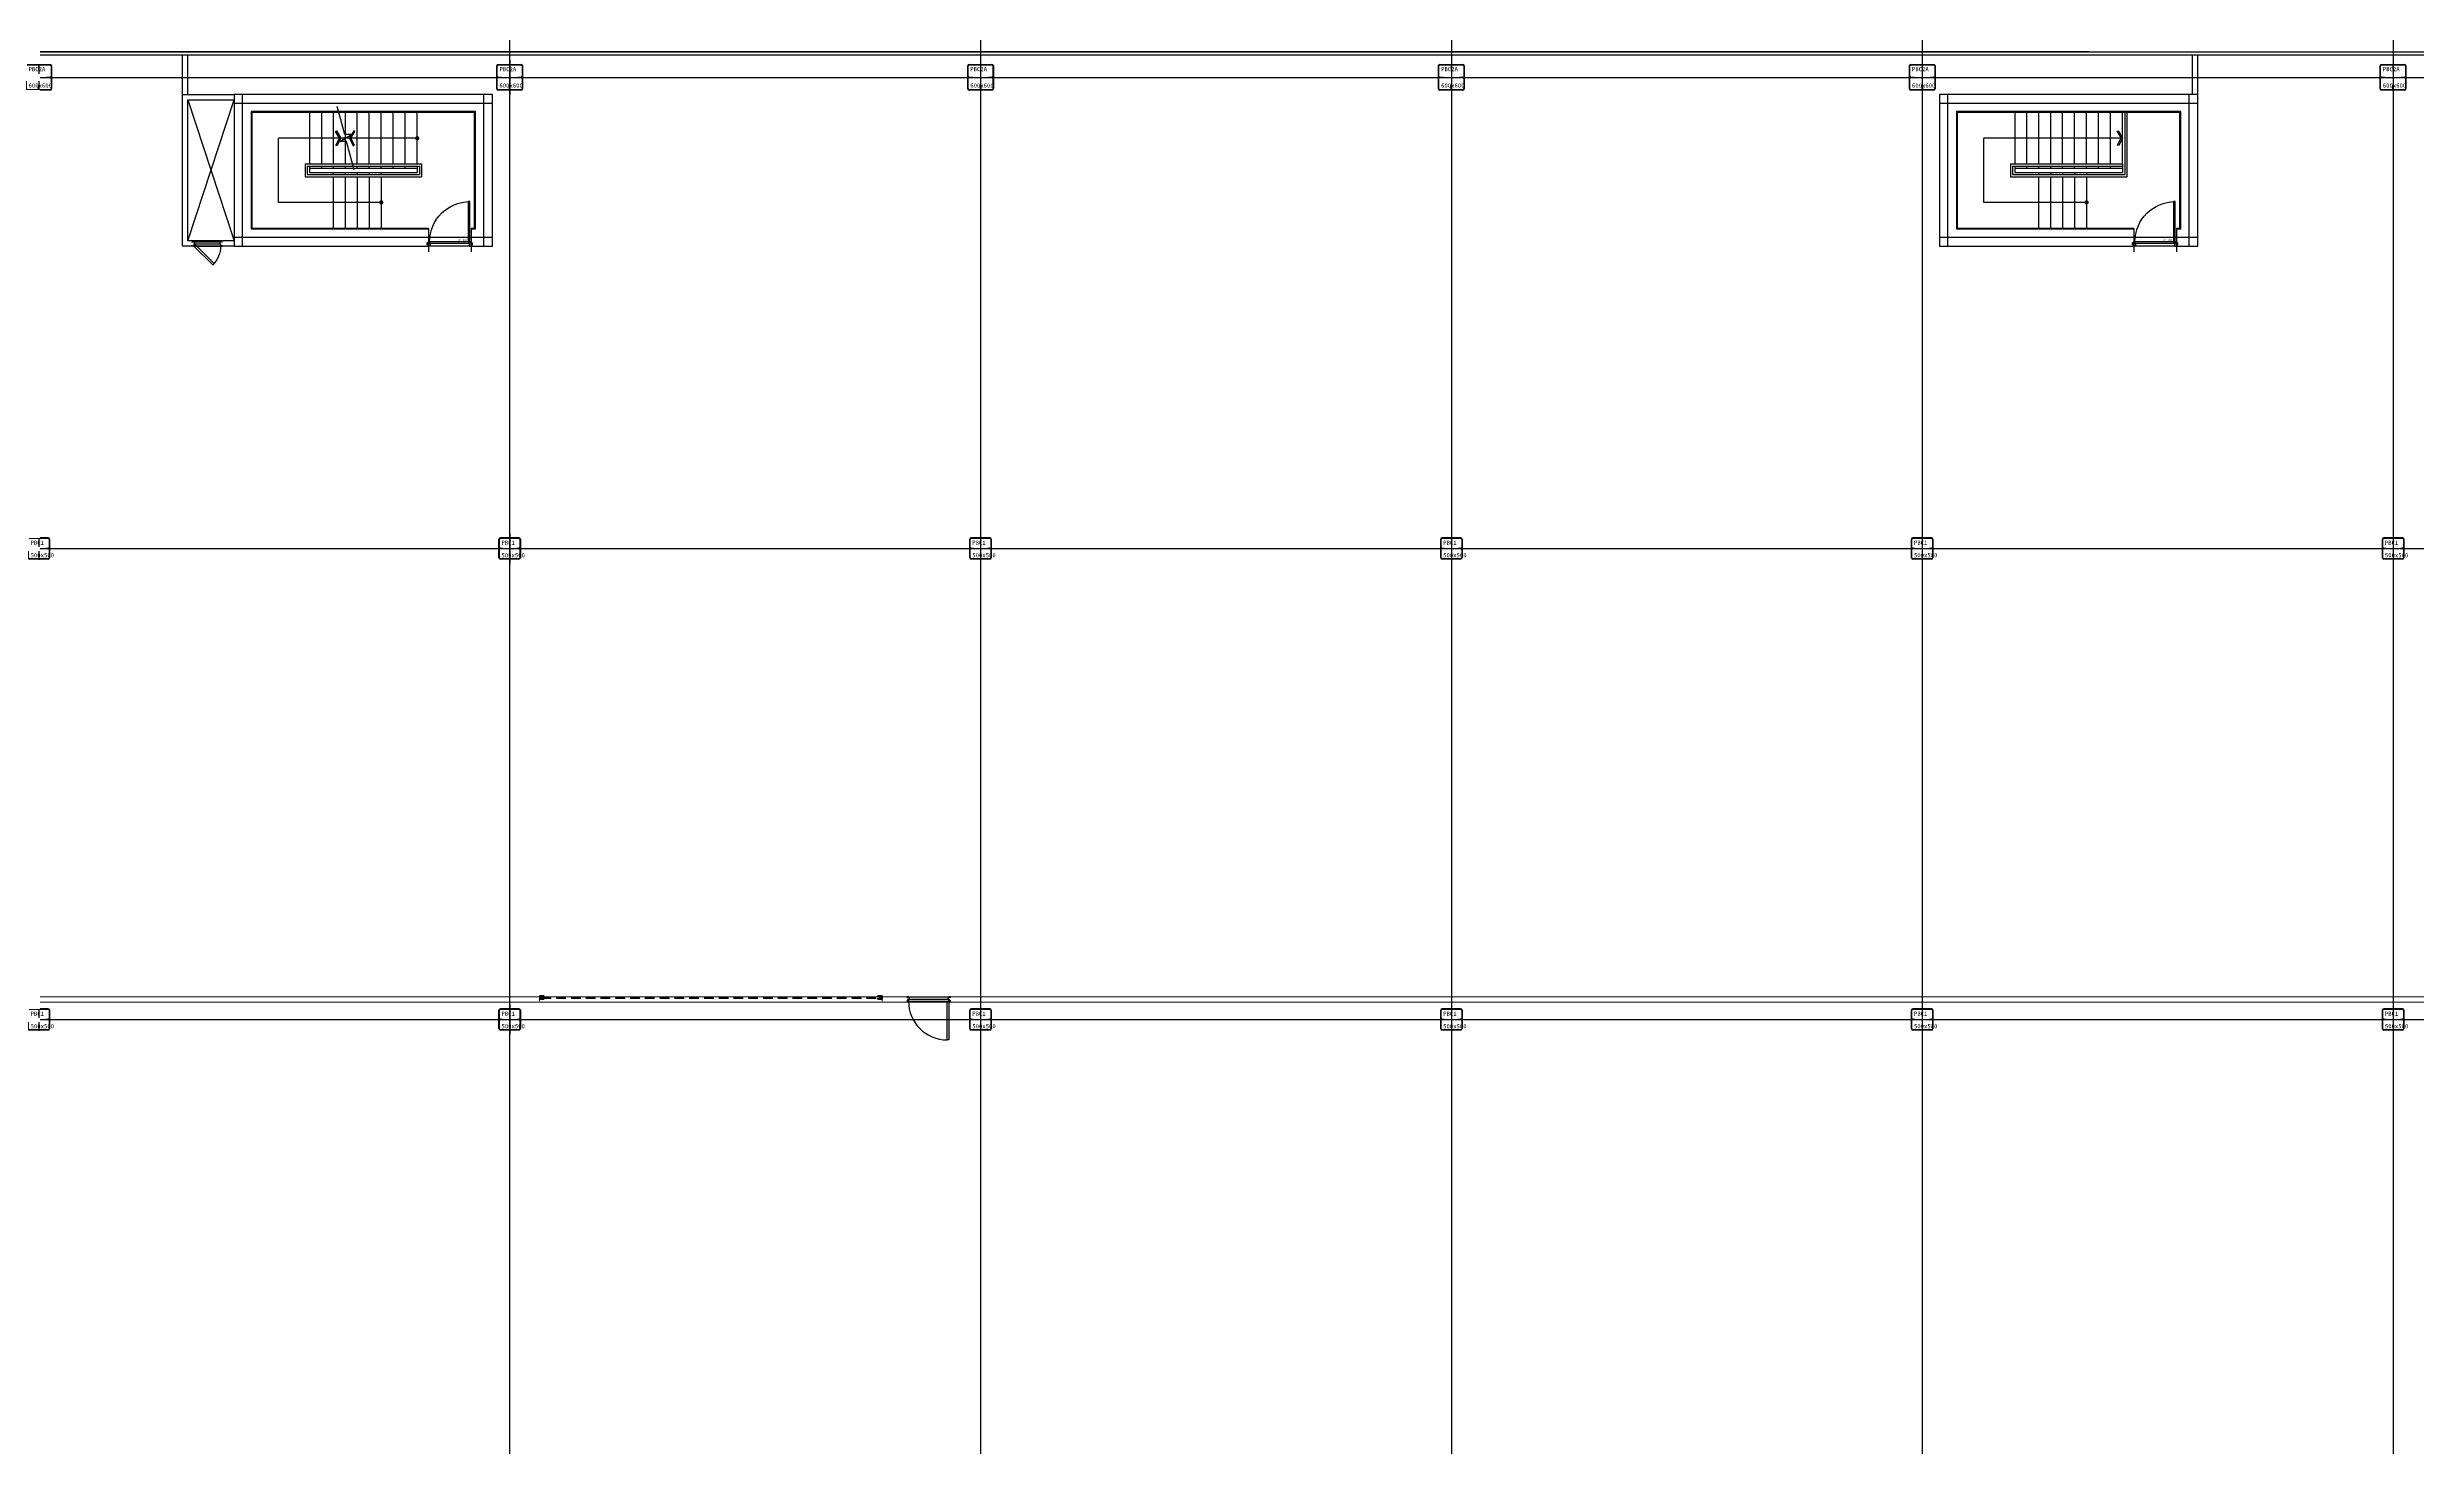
# Model space of a CAD drawing. Extents: x 152195838 to 160350639, y 364657247 to 370318102.
# Drawn here: x 159295147 to 159350497, y 365028054 to 365060732 of the extents above; entities that cross this region are included whole.
import ezdxf
from ezdxf.enums import TextEntityAlignment as Align

# ---------------------------------------------------------------- set-up
doc = ezdxf.new("R2010")
doc.units = 0
doc.header["$MEASUREMENT"] = 0
doc.linetypes.add('CEN', pattern=[63, 60, -1, 1, -1])
doc.linetypes.add('HID', pattern=[2.3, 1.5, -0.8])
doc.layers.get('0').update_dxf_attribs({"linetype": 'CONTINUOUS'})
doc.layers.get('Defpoints').update_dxf_attribs({"linetype": 'CONTINUOUS'})
doc.layers.add('!WORK', color=150, linetype='CONTINUOUS', plot=False)
doc.layers.add('DEFPOINT', color=135, linetype='CONTINUOUS', plot=False)
for name, color, linetype in [('4A.TEC CEN 보조1', 14, 'CEN'), ('4A.TEC DOOR', 4, 'CONTINUOUS'), ('4A.TEC ELE 4', 9, 'CONTINUOUS'), ('4A.TEC IND', 7, 'CONTINUOUS'), ('4A.TEC OPEN', 9, 'HID'), ('4A.TEC 마감선 2', 5, 'CONTINUOUS'), ('4A.TEC 벽체 1', 2, 'CONTINUOUS'), ('4A.TEC 벽체 3', 4, 'CONTINUOUS'), ('4A.TEC 벽체 4', 7, 'CONTINUOUS'), ('4A.TEC 해치 1', 9, 'CONTINUOUS'), ('A-DOOR', 4, 'CONTINUOUS'), ('A-DOOR-C', 1, 'CONTINUOUS'), ('A-DOOR-FIN', 8, 'CONTINUOUS'), ('A-DOOR1', 4, 'CONTINUOUS'), ('A-DOOR2_CpON', 8, 'CONTINUOUS'), ('A-ETC', 5, 'CONTINUOUS'), ('main-plan$0$4A.TEC DOOR', 4, 'CONTINUOUS'), ('main-Plan$0$4A.TEC 창호 2', 4, 'CONTINUOUS'), ('P-BOX', 3, 'CONTINUOUS')]:
    doc.layers.add(name, color=color, linetype=linetype)
doc.styles.add('돋움', font='')
doc.styles.add('돋움체', font='')
doc.styles.get('돋움').set_extended_font_data('DotumChe')
doc.styles.get('돋움체').set_extended_font_data('DotumChe')

# ---------------------------------------------------------------- blocks, each defined once
blk = doc.blocks.new('KD FSD1000(0815)')
at = {"layer": '4A.TEC DOOR'}
for p, q in [((-10, 0), (0, 0)), ((973, 0), (27, 0)), ((1000, 0), (1010, 0)), ((-10, -100), (0, -100)), ((973, -45), (27, -45)), ((973, -100), (27, -100)), ((1000, -100), (1010, -100))]:
    blk.add_line(p, q, dxfattribs=at)
blk.add_lwpolyline([(27, 906), (67, 906), (67, 0), (27, 0), (27, 906)], close=True, dxfattribs=at)
for points in [[(0, -20), (0, 0), (27, 0), (27, -45), (42, -45), (42, -70), (27, -100), (0, -100), (0, -80), (2, -80), (2, -98), (26, -98), (40, -70), (40, -47), (25, -47), (25, -2), (2, -2), (2, -20), (0, -20)], [(1000, -20), (1000, 0), (973, 0), (973, -45), (958, -45), (958, -70), (973, -100), (1000, -100), (1000, -80), (998, -80), (998, -98), (974, -98), (960, -70), (960, -47), (975, -47), (975, -2), (998, -2), (998, -20), (1000, -20)]]:
    blk.add_lwpolyline(points, dxfattribs=at)
at = {"layer": '4A.TEC DOOR', "color": 9}
blk.add_arc((67, 0), 906, 0, 90, dxfattribs=at)
blk = doc.blocks.new('a7q')
at = {"layer": '4A.TEC OPEN', "ltscale": 150}
for p, q in [((788157, -3738483), (796077, -3738483)), ((788163, -3738509), (796071, -3738509))]:
    blk.add_line(p, q, dxfattribs=at)
at = {"layer": '4A.TEC 벽체 4'}
for p, q in [((788117, -3738456), (788217, -3738456)), ((788117, -3738456), (788117, -3738536)), ((788117, -3738534), (788117, -3738536)), ((788117, -3738536), (788217, -3738536)), ((788117, -3738536), (788120, -3738536)), ((788120, -3738534), (788120, -3738459)), ((788215, -3738459), (788120, -3738459)), ((788215, -3738534), (788120, -3738534)), ((788122, -3738461), (788122, -3738480)), ((788212, -3738461), (788122, -3738461)), ((788122, -3738531), (788122, -3738512)), ((788212, -3738531), (788122, -3738531)), ((788136, -3738519), (788136, -3738473)), ((788136, -3738473), (788195, -3738473)), ((788136, -3738519), (788136, -3738473)), ((788212, -3738473), (788136, -3738473)), ((788195, -3738519), (788136, -3738519)), ((788212, -3738519), (788136, -3738519)), ((788138, -3738476), (788138, -3738517)), ((788215, -3738476), (788138, -3738476)), ((788138, -3738517), (788215, -3738517)), ((788141, -3738515), (788141, -3738478)), ((788141, -3738478), (788217, -3738478)), ((788217, -3738515), (788141, -3738515)), ((788157, -3738496), (788157, -3738483)), ((788157, -3738496), (788163, -3738509)), ((788169, -3738483), (788169, -3738509)), ((788212, -3738473), (788212, -3738461)), ((788212, -3738519), (788212, -3738531)), ((788215, -3738459), (788215, -3738476)), ((788215, -3738517), (788215, -3738534)), ((788217, -3738478), (788217, -3738456)), ((788217, -3738536), (788217, -3738514)), ((796017, -3738478), (796017, -3738456)), ((796117, -3738456), (796017, -3738456)), ((796094, -3738478), (796017, -3738478)), ((796017, -3738536), (796017, -3738514)), ((796017, -3738515), (796094, -3738515)), ((796117, -3738536), (796017, -3738536)), ((796020, -3738459), (796020, -3738476)), ((796020, -3738459), (796115, -3738459)), ((796020, -3738476), (796096, -3738476)), ((796020, -3738517), (796020, -3738534)), ((796096, -3738517), (796020, -3738517)), ((796020, -3738534), (796115, -3738534)), ((796022, -3738473), (796022, -3738461)), ((796022, -3738461), (796112, -3738461)), ((796022, -3738473), (796098, -3738473)), ((796022, -3738519), (796022, -3738531)), ((796022, -3738519), (796098, -3738519)), ((796022, -3738531), (796112, -3738531)), ((796098, -3738473), (796039, -3738473)), ((796039, -3738519), (796098, -3738519)), ((796066, -3738483), (796066, -3738509)), ((796077, -3738496), (796071, -3738509)), ((796077, -3738496), (796077, -3738483)), ((796094, -3738515), (796094, -3738478)), ((796096, -3738476), (796096, -3738517)), ((796098, -3738519), (796098, -3738473)), ((796098, -3738519), (796098, -3738473)), ((796112, -3738461), (796112, -3738480)), ((796112, -3738531), (796112, -3738512)), ((796117, -3738456), (796115, -3738456)), ((796115, -3738534), (796115, -3738459)), ((796117, -3738456), (796117, -3738536)), ((796117, -3738534), (796117, -3738536))]:
    blk.add_line(p, q, dxfattribs=at)
at = {"layer": '4A.TEC 벽체 4', "color": 251, "lineweight": 0, "ltscale": 15}
for p, q in [((788117, -3738456), (788117, -3738581)), ((796117, -3738456), (796117, -3738581))]:
    blk.add_line(p, q, dxfattribs=at)
at = {"layer": '4A.TEC DOOR', "rotation": 180}
blk.add_blockref('KD FSD1000(0815)', (797707, -3738581), dxfattribs=at)
blk = doc.blocks.new('main-Plan$0$4A.TEC 점검구 700')
at = {"layer": 'main-Plan$0$4A.TEC 창호 2', "ltscale": 1.2}
for p, q in [((-55, 0), (-645, 0)), ((-40, -100), (-660, -100)), ((-55, -50), (-645, -50))]:
    blk.add_line(p, q, dxfattribs=at)
at = {"layer": 'main-Plan$0$4A.TEC 창호 2', "flags": 128}
for points in [[(-700, -20), (-700, 0), (-645, 0), (-645, -50), (-660, -50), (-660, -100), (-700, -100), (-700, -80)], [(0, -20), (0, 0), (-55, 0), (-55, -50), (-40, -50), (-40, -100), (0, -100), (0, -80)]]:
    blk.add_lwpolyline(points, dxfattribs=at)
at = {"layer": 'main-Plan$0$4A.TEC 창호 2', "ltscale": 1.2}
blk.add_lwpolyline([(-40, -100), (-72, -68), (-510, -507), (-478, -538)], close=True, dxfattribs=at)
at = {"layer": 'main-Plan$0$4A.TEC 창호 2'}
blk.add_arc((-40, -100), 620, 180, 225, dxfattribs=at)
blk = doc.blocks.new('A$C4D7A5D56')
at = {"layer": '!WORK', "linetype": 'Continuous'}
for p, q in [((809, 1030), (1171, 1030)), ((809, 30), (1171, 30))]:
    blk.add_line(p, q, dxfattribs=at)
at = {"layer": 'A-DOOR'}
for points in [[(940, 1000), (980, 1000), (980, 985), (1040, 985), (1040, 1000), (1040, 1000), (1040, 1030), (940, 1030)], [(1040, 30), (940, 30), (940, 60), (980, 60), (980, 75), (1040, 75), (1040, 60), (1040, 60)]]:
    blk.add_lwpolyline(points, close=True, dxfattribs=at)
at = {"layer": 'A-DOOR-C'}
blk.add_arc((940, 60), 940, 90, 180, dxfattribs=at)
at = {"layer": 'A-DOOR-FIN'}
for p, q in [((940, 60), (940, 1000)), ((980, 75), (980, 985)), ((1040, 60), (1040, 1000)), ((1040, 75), (1040, 985))]:
    blk.add_line(p, q, dxfattribs=at)
at = {"layer": 'A-DOOR1'}
blk.add_lwpolyline([(0, 60), (0, 100), (940, 100), (940, 60)], close=True, dxfattribs=at)
at = {"layer": 'A-DOOR2_CpON', "linetype": 'Continuous'}
blk.add_line((940, 60), (940, 1000), dxfattribs=at)
at = {"layer": 'A-ETC'}
for p, q in [((1020, 1060), (960, 1060)), ((960, 1060), (960, 1030)), ((1020, 0), (960, 0))]:
    blk.add_line(p, q, dxfattribs=at)
at = {"layer": '!WORK', "style": '돋움'}
blk.add_text('1000 FSD', height=35, rotation=90, dxfattribs=at).set_placement((898, 113), align=Align.MIDDLE_LEFT)
blk = doc.blocks.new('9seq')
at = {"layer": '4A.TEC ELE 4', "color": 8, "ltscale": 0.3}
for p, q in [((159294767, 365059212), (159294767, 365058012)), ((159295047, 365059212), (159295047, 365058012)), ((159295047, 365059212), (159295047, 365058012)), ((159295327, 365059212), (159295327, 365058012)), ((159295887, 365058012), (159295887, 365059212)), ((159296167, 365058012), (159296167, 365059212)), ((159296447, 365058012), (159296447, 365059212)), ((159296727, 365058012), (159296727, 365059212)), ((159297007, 365058012), (159297007, 365059212)), ((159297287, 365058012), (159297287, 365059212)), ((159334607, 365059212), (159334607, 365058012)), ((159334887, 365059212), (159334887, 365058012)), ((159334887, 365059212), (159334887, 365058012)), ((159335167, 365059212), (159335167, 365058012)), ((159335727, 365058012), (159335727, 365059212)), ((159336007, 365058012), (159336007, 365059212)), ((159336287, 365058012), (159336287, 365059212)), ((159336567, 365058012), (159336567, 365059212)), ((159336847, 365058012), (159336847, 365059212)), ((159337127, 365058012), (159337127, 365059212)), ((159337177, 365059212), (159337177, 365057762)), ((159337227, 365059212), (159337227, 365057712)), ((159294667, 365058012), (159294667, 365057712)), ((159294667, 365058012), (159297387, 365058012)), ((159294667, 365057712), (159297387, 365057712)), ((159294717, 365057962), (159294717, 365057762)), ((159294717, 365057962), (159297337, 365057962)), ((159294717, 365057762), (159297337, 365057762)), ((159294767, 365057962), (159294767, 365057912)), ((159294767, 365057962), (159294767, 365057812)), ((159294767, 365057912), (159297287, 365057912)), ((159294767, 365057812), (159297287, 365057812)), ((159295047, 365057962), (159295047, 365057912)), ((159295047, 365057962), (159295047, 365057912)), ((159295327, 365057962), (159295327, 365057912)), ((159295327, 365057812), (159295327, 365057762)), ((159295327, 365057712), (159295327, 365056512)), ((159295607, 365057712), (159295607, 365056512)), ((159295887, 365057712), (159295887, 365056512)), ((159296167, 365057712), (159296167, 365056512)), ((159296447, 365057912), (159296447, 365057962)), ((159296447, 365057812), (159296447, 365057762)), ((159296447, 365057712), (159296447, 365056512)), ((159296727, 365057912), (159296727, 365057962)), ((159297007, 365057912), (159297007, 365057962)), ((159297287, 365057962), (159297287, 365057812)), ((159297337, 365057962), (159297337, 365057762)), ((159297387, 365058012), (159297387, 365057712)), ((159334507, 365058012), (159334507, 365057712)), ((159334507, 365058012), (159337127, 365058012)), ((159334507, 365057712), (159337227, 365057712)), ((159334557, 365057962), (159334557, 365057762)), ((159334557, 365057962), (159337127, 365057962)), ((159334557, 365057762), (159337177, 365057762)), ((159334607, 365057962), (159334607, 365057912)), ((159334607, 365057962), (159334607, 365057812)), ((159334607, 365057912), (159337127, 365057912)), ((159334607, 365057812), (159337127, 365057812)), ((159334887, 365057962), (159334887, 365057912)), ((159334887, 365057962), (159334887, 365057912)), ((159335167, 365057962), (159335167, 365057912)), ((159335167, 365057812), (159335167, 365057762)), ((159335167, 365057712), (159335167, 365056512)), ((159335447, 365057712), (159335447, 365056512)), ((159335727, 365057712), (159335727, 365056512)), ((159336007, 365057712), (159336007, 365056512)), ((159336287, 365057912), (159336287, 365057962)), ((159336287, 365057812), (159336287, 365057762)), ((159336287, 365057712), (159336287, 365056512)), ((159336567, 365057912), (159336567, 365057962)), ((159336847, 365057912), (159336847, 365057962)), ((159337127, 365058012), (159337127, 365057812)), ((159290607, 364996352), (159290607, 364997552)), ((159290887, 364996352), (159290887, 364997552)), ((159291167, 364996352), (159291167, 364997552)), ((159291447, 364996352), (159291447, 364997552)), ((159291727, 364996352), (159291727, 364997552)), ((159292007, 364996352), (159292007, 364997552)), ((159292567, 364997552), (159292567, 364996352)), ((159292847, 364997552), (159292847, 364996352)), ((159293127, 364997552), (159293127, 364996352)), ((159334607, 364996352), (159334607, 364997552)), ((159334887, 364996352), (159334887, 364997552)), ((159335167, 364996352), (159335167, 364997552)), ((159335447, 364996352), (159335447, 364997552)), ((159335727, 364996352), (159335727, 364997552)), ((159336007, 364996352), (159336007, 364997552)), ((159336567, 364997552), (159336567, 364996352)), ((159336847, 364997552), (159336847, 364996352)), ((159336847, 364997552), (159336847, 364996352)), ((159337127, 364997552), (159337127, 364996352)), ((159293227, 364996352), (159290507, 364996352)), ((159290507, 364996352), (159290507, 364996052)), ((159293177, 364996302), (159290557, 364996302)), ((159290557, 364996302), (159290557, 364996102)), ((159290607, 364996302), (159290607, 364996152)), ((159293127, 364996252), (159290607, 364996252)), ((159290887, 364996252), (159290887, 364996302)), ((159291167, 364996252), (159291167, 364996302)), ((159291447, 364996252), (159291447, 364996302)), ((159292567, 364996302), (159292567, 364996252)), ((159292847, 364996302), (159292847, 364996252)), ((159293127, 364996302), (159293127, 364996252)), ((159293127, 364996302), (159293127, 364996152)), ((159293177, 364996302), (159293177, 364996102)), ((159293227, 364996352), (159293227, 364996052)), ((159337227, 364996352), (159334507, 364996352)), ((159334507, 364996352), (159334507, 364994852)), ((159337177, 364996302), (159334557, 364996302)), ((159334557, 364996302), (159334557, 364994852)), ((159334607, 364996302), (159334607, 364994852)), ((159337127, 364996252), (159334607, 364996252)), ((159334887, 364996252), (159334887, 364996302)), ((159335167, 364996252), (159335167, 364996302)), ((159335447, 364996252), (159335447, 364996302)), ((159336567, 364996302), (159336567, 364996252)), ((159336847, 364996302), (159336847, 364996252)), ((159336847, 364996302), (159336847, 364996252)), ((159337127, 364996302), (159337127, 364996252)), ((159337127, 364996302), (159337127, 364996152)), ((159337177, 364996302), (159337177, 364996102)), ((159337227, 364996352), (159337227, 364996052)), ((159293227, 364996052), (159290507, 364996052)), ((159293177, 364996102), (159290557, 364996102)), ((159293127, 364996152), (159290607, 364996152)), ((159291447, 364996152), (159291447, 364996102)), ((159291447, 364996052), (159291447, 364994852)), ((159291727, 364996052), (159291727, 364994852)), ((159292007, 364996052), (159292007, 364994852)), ((159292287, 364996052), (159292287, 364994852)), ((159292567, 364996152), (159292567, 364996102)), ((159292567, 364996052), (159292567, 364994852)), ((159337127, 364996152), (159334607, 364996152)), ((159337177, 364996102), (159334607, 364996102)), ((159337227, 364996052), (159334607, 364996052)), ((159335447, 364996152), (159335447, 364996102)), ((159335447, 364996052), (159335447, 364994852)), ((159335727, 364996052), (159335727, 364994852)), ((159336007, 364996052), (159336007, 364994852)), ((159336287, 364996052), (159336287, 364994852)), ((159336567, 364996152), (159336567, 364996102)), ((159336567, 364996052), (159336567, 364994852))]:
    blk.add_line(p, q, dxfattribs=at)
at = {"layer": '4A.TEC ELE 4', "color": 8}
for p, q in [((159295607, 365059212), (159295607, 365058012)), ((159335447, 365059212), (159335447, 365058012)), ((159295887, 365057912), (159295887, 365057962)), ((159295887, 365057812), (159295887, 365057762)), ((159335727, 365057912), (159335727, 365057962)), ((159335727, 365057812), (159335727, 365057762)), ((159292287, 364997552), (159292287, 364996352)), ((159336287, 364997552), (159336287, 364996352)), ((159292007, 364996252), (159292007, 364996302)), ((159336007, 364996252), (159336007, 364996302)), ((159292007, 364996152), (159292007, 364996102)), ((159336007, 364996152), (159336007, 364996102))]:
    blk.add_line(p, q, dxfattribs=at)
at = {"layer": '4A.TEC ELE 4', "color": 8, "ltscale": 0.02}
for p, q in [((159295607, 365057962), (159295607, 365057912)), ((159295607, 365057812), (159295607, 365057762)), ((159335447, 365057962), (159335447, 365057912)), ((159335447, 365057812), (159335447, 365057762)), ((159292287, 364996302), (159292287, 364996252)), ((159336287, 364996302), (159336287, 364996252)), ((159292287, 364996152), (159292287, 364996102)), ((159336287, 364996152), (159336287, 364996102))]:
    blk.add_line(p, q, dxfattribs=at)
at = {"layer": '4A.TEC ELE 4', "color": 8, "ltscale": 0.2}
for p, q in [((159296167, 365057912), (159296167, 365057962)), ((159296167, 365057812), (159296167, 365057762)), ((159336007, 365057912), (159336007, 365057962)), ((159336007, 365057812), (159336007, 365057762)), ((159291727, 364996252), (159291727, 364996302)), ((159335727, 364996252), (159335727, 364996302)), ((159291727, 364996152), (159291727, 364996102)), ((159335727, 364996152), (159335727, 364996102))]:
    blk.add_line(p, q, dxfattribs=at)
at = {"layer": '4A.TEC ELE 4', "color": 8, "ltscale": 0.3}
for points in [[(159295813, 365057875), (159295635, 365058538), (159295480, 365058538), (159295749, 365058694), (159295593, 365058694), (159295416, 365059355)], [(159292081, 364996215), (159292259, 364996878), (159292414, 364996878), (159292145, 364997034), (159292301, 364997034), (159292478, 364997695)]]:
    blk.add_lwpolyline(points, dxfattribs=at)
at = {"layer": '4A.TEC IND', "color": 8}
for p, q in [((159297287, 365058609), (159294047, 365058609)), ((159294047, 365057113), (159294047, 365058609)), ((159337127, 365058609), (159333887, 365058609)), ((159333887, 365057113), (159333887, 365058609)), ((159296457, 365057110), (159294047, 365057113)), ((159336297, 365057110), (159333887, 365057113)), ((159290607, 364996949), (159293847, 364996949)), ((159293847, 364995453), (159293847, 364996949)), ((159334607, 364996949), (159337847, 364996949)), ((159337847, 364995453), (159337847, 364996949)), ((159291437, 364995450), (159293847, 364995453)), ((159335437, 364995450), (159337847, 364995453))]:
    blk.add_line(p, q, dxfattribs=at)
for points in [[(159295410, 365058435), (159295386, 365058449), (159295468, 365058609), (159295375, 365058770), (159295400, 365058785), (159295501, 365058609)], [(159295793, 365058435), (159295818, 365058449), (159295736, 365058609), (159295829, 365058770), (159295804, 365058785), (159295703, 365058609)], [(159337037, 365058437), (159337012, 365058452), (159337094, 365058612), (159337001, 365058773), (159337026, 365058787), (159337127, 365058612)], [(159292101, 364996775), (159292076, 364996789), (159292158, 364996949), (159292065, 364997110), (159292090, 364997125), (159292191, 364996949)], [(159292484, 364996775), (159292508, 364996789), (159292426, 364996949), (159292519, 364997110), (159292494, 364997125), (159292393, 364996949)], [(159335494, 364995276), (159335519, 364995290), (159335437, 364995450), (159335530, 364995611), (159335505, 364995625), (159335404, 364995450)]]:
    blk.add_lwpolyline(points, close=True, dxfattribs=at)
at = {"layer": '4A.TEC IND', "const_width": 50}
for points in [[(159297262, 365058611, -1), (159297312, 365058611, -1)], [(159296422, 365057112, -1), (159296472, 365057112, -1)], [(159336262, 365057112, -1), (159336312, 365057112, -1)], [(159290632, 364996951, 1), (159290582, 364996951, 1)], [(159334632, 364996951, 1), (159334582, 364996951, 1)], [(159291472, 364995452, 1), (159291422, 364995452, 1)]]:
    blk.add_lwpolyline(points, format="xyb", close=True, dxfattribs=at)
blk = doc.blocks.new('A$C111325cc')
at = {"layer": 'DEFPOINT'}
for p, q in [((182276, 244000), (182276, 0)), ((193276, 244000), (193276, 0)), ((204276, 244000), (204276, 0)), ((215276, 244000), (215276, 0)), ((226276, 244000), (226276, 0)), ((0, 163063), (324969, 163063)), ((0, 152063), (324969, 152063)), ((0, 141063), (324969, 141063))]:
    blk.add_line(p, q, dxfattribs=at)
blk = doc.blocks.new('PBC2A(2F~3F)')
h = blk.add_hatch(color=3)
h.dxf.hatch_style = 1
h.paths.add_polyline_path([(132, 396, -0.414214), (100, 427), (100, 396)])
h.paths.add_polyline_path([(668, 404, -0.414214), (700, 373), (700, 404)])
at = {"layer": 'Defpoints', "color": 1, "ltscale": 50}
for p, q in [((400, 800), (400, 0)), ((0, 400), (800, 400))]:
    blk.add_line(p, q, dxfattribs=at)
at = {"layer": 'P-BOX', "color": 3, "ltscale": 50}
for p, q in [((396, 691), (396, 581)), ((396, 581), (404, 581)), ((404, 581), (404, 691)), ((100, 396), (210, 396)), ((132, 404), (210, 404)), ((210, 404), (210, 396)), ((396, 109), (396, 219)), ((396, 219), (404, 219)), ((404, 219), (404, 109)), ((590, 404), (700, 404)), ((590, 404), (590, 396)), ((590, 396), (668, 396))]:
    blk.add_line(p, q, dxfattribs=at)
for points in [[(100, 132), (100, 668)], [(109, 427), (109, 668)], [(132, 700), (668, 700)], [(132, 691), (668, 691)], [(691, 668), (691, 404)], [(700, 668), (700, 132)], [(109, 132), (109, 396)], [(109, 396), (134, 396), (134, 386), (109, 386), (109, 396)], [(668, 109), (132, 109)], [(668, 100), (132, 100)], [(666, 414), (691, 414), (691, 404), (666, 404), (666, 414)], [(691, 373), (691, 132)]]:
    blk.add_lwpolyline(points, dxfattribs=at)
for centre, radius, start, end in [((132, 668), 31.5, 90, 180), ((132, 668), 22.5, 90, 180), ((668, 668), 31.5, 0, 90), ((668, 668), 22.5, 0, 90), ((132, 427), 31.5, 180, 270), ((132, 132), 31.5, 180, 270), ((132, 427), 22.5, 180, 270), ((132, 132), 22.5, 180, 270), ((668, 373), 31.5, 0, 90), ((668, 373), 22.5, 0, 90), ((668, 132), 31.5, 270, 0), ((668, 132), 22.5, 270, 0)]:
    blk.add_arc(centre, radius, start, end, dxfattribs=at)
at = {"layer": 'DEFPOINT', "style": '돋움체'}
for s, p in [('PBC2A', (161, 543)), ('600x600', (160, 160))]:
    blk.add_text(s, height=100, dxfattribs=at).set_placement(p)
blk = doc.blocks.new('PBC1(2F~3F)')
at = {"layer": 'P-BOX'}
h = blk.add_hatch(color=256, dxfattribs=at)
h.dxf.hatch_style = 1
h.paths.add_polyline_path([(100, 392), (132, 392, -0.414214), (100, 423)])
h = blk.add_hatch(color=256, dxfattribs=at)
h.dxf.hatch_style = 1
h.paths.add_polyline_path([(600, 400), (568, 400, -0.414214), (600, 369)])
at = {"layer": 'Defpoints', "color": 1, "ltscale": 50}
for p, q in [((350, 746), (350, 46)), ((0, 396), (700, 396))]:
    blk.add_line(p, q, dxfattribs=at)
at = {"layer": 'P-BOX', "color": 3, "ltscale": 50}
for p, q in [((100, 392), (180, 392)), ((132, 400), (180, 400)), ((180, 400), (180, 392)), ((520, 400), (600, 400)), ((520, 400), (520, 392)), ((520, 392), (568, 392))]:
    blk.add_line(p, q, dxfattribs=at)
for points in [[(100, 178), (100, 614)], [(109, 423), (109, 614)], [(132, 646), (568, 646)], [(132, 637), (568, 637)], [(591, 614), (591, 400)], [(600, 614), (600, 178)], [(109, 178), (109, 392)], [(109, 392), (134, 392), (134, 382), (109, 382), (109, 392)], [(568, 155), (132, 155)], [(568, 146), (132, 146)], [(566, 410), (591, 410), (591, 400), (566, 400), (566, 410)], [(591, 369), (591, 178)]]:
    blk.add_lwpolyline(points, dxfattribs=at)
for centre, radius, start, end in [((132, 614), 31.5, 90, 180), ((132, 614), 22.5, 90, 180), ((568, 614), 31.5, 0, 90), ((568, 614), 22.5, 0, 90), ((132, 423), 31.5, 180, 270), ((132, 178), 31.5, 180, 270), ((132, 423), 22.5, 180, 270), ((132, 178), 22.5, 180, 270), ((568, 369), 31.5, 0, 90), ((568, 369), 22.5, 0, 90), ((568, 178), 31.5, 270, 0), ((568, 178), 22.5, 270, 0)]:
    blk.add_arc(centre, radius, start, end, dxfattribs=at)
at = {"layer": 'DEFPOINT', "style": '돋움체'}
for s, p in [('PBC1', (158, 478)), ('500x500', (158, 187))]:
    blk.add_text(s, height=100, dxfattribs=at).set_placement(p)
blk = doc.blocks.new('3FCOL')
for name, p in [('PBC2A(2F~3F)', (35100, 77100)), ('PBC2A(2F~3F)', (46100, 77100)), ('PBC2A(2F~3F)', (57100, 77100)), ('PBC2A(2F~3F)', (68100, 77100)), ('PBC2A(2F~3F)', (79100, 77100)), ('PBC2A(2F~3F)', (90100, 77100)), ('PBC1(2F~3F)', (35150, 66104)), ('PBC1(2F~3F)', (46150, 66104)), ('PBC1(2F~3F)', (57150, 66104)), ('PBC1(2F~3F)', (68150, 66104)), ('PBC1(2F~3F)', (79150, 66104)), ('PBC1(2F~3F)', (90150, 66104)), ('PBC1(2F~3F)', (35150, 55104)), ('PBC1(2F~3F)', (46150, 55104)), ('PBC1(2F~3F)', (57150, 55104)), ('PBC1(2F~3F)', (68150, 55104)), ('PBC1(2F~3F)', (79150, 55104)), ('PBC1(2F~3F)', (90150, 55104))]:
    blk.add_blockref(name, p)

msp = doc.modelspace()

# ---------------------------------------------------------------- linework, layer by layer
at = {"flags": 128}
for points in [[(159342347.0046, 365060631.8958), (159277447.0046, 365060631.8958), (159277447.0046, 365070631.8958), (159342347.0046, 365070631.8958)], [(159342847.0046, 365060631.8958), (159324447.0046, 365060631.8958)]]:
    msp.add_lwpolyline(points, dxfattribs=at)
at = {"layer": '4A.TEC CEN 보조1'}
for p, q in [((159299507.0046, 365059431.8958), (159305547.0046, 365059431.8958)), ((159299707.0046, 365056091.8958), (159299707.0046, 365059631.8958)), ((159305347.0046, 365056091.8958), (159305347.0046, 365059631.8958)), ((159339347.0046, 365059431.8958), (159345387.0046, 365059431.8958)), ((159339547.0046, 365056091.8958), (159339547.0046, 365059631.8958)), ((159345187.0046, 365056091.8958), (159345187.0046, 365059631.8958)), ((159305547.0046, 365056291.8958), (159299507.0046, 365056291.8958)), ((159345387.0046, 365056291.8958), (159339347.0046, 365056291.8958))]:
    msp.add_line(p, q, dxfattribs=at)
at = {"layer": '4A.TEC 마감선 2'}
for p, q in [((159305127.0046, 365059211.8958), (159299927.0046, 365059211.8958)), ((159299927.0046, 365059211.8958), (159299927.0046, 365056511.8958)), ((159305127.0046, 365056511.8958), (159305127.0046, 365059211.8958)), ((159344967.0046, 365059211.8958), (159339767.0046, 365059211.8958)), ((159339767.0046, 365059211.8958), (159339767.0046, 365056511.8958)), ((159344967.0046, 365056511.8958), (159344967.0046, 365059211.8958)), ((159299927.0046, 365056511.8958), (159304047.0046, 365056511.8958)), ((159304047.0046, 365056491.8958), (159304047.0046, 365056511.8958)), ((159305047.0046, 365056511.8958), (159305047.0046, 365056491.8958)), ((159305047.0046, 365056511.8958), (159305127.0046, 365056511.8958)), ((159339767.0046, 365056511.8958), (159343887.0046, 365056511.8958)), ((159343887.0046, 365056491.8958), (159343887.0046, 365056511.8958)), ((159344887.0046, 365056511.8958), (159344887.0046, 365056491.8958)), ((159344887.0046, 365056511.8958), (159344967.0046, 365056511.8958))]:
    msp.add_line(p, q, dxfattribs=at)
at = {"layer": '4A.TEC 벽체 1'}
for p, q in [((159305547.0046, 365059631.8958), (159299507.0046, 365059631.8958)), ((159299507.0046, 365059631.8958), (159299507.0046, 365056091.8958)), ((159305547.0046, 365056091.8958), (159305547.0046, 365059631.8958)), ((159345387.0046, 365059631.8958), (159339347.0046, 365059631.8958)), ((159339347.0046, 365059631.8958), (159339347.0046, 365056091.8958)), ((159345387.0046, 365056091.8958), (159345387.0046, 365059631.8958)), ((159305147.0046, 365059231.8958), (159299907.0046, 365059231.8958)), ((159299907.0046, 365059231.8958), (159299907.0046, 365056491.8958)), ((159305147.0046, 365056491.8958), (159305147.0046, 365059231.8958)), ((159344987.0046, 365059231.8958), (159339747.0046, 365059231.8958)), ((159339747.0046, 365059231.8958), (159339747.0046, 365056491.8958)), ((159344987.0046, 365056491.8958), (159344987.0046, 365059231.8958)), ((159299507.0046, 365056091.8958), (159304047.0046, 365056091.8958)), ((159299907.0046, 365056491.8958), (159304047.0046, 365056491.8958)), ((159304047.0046, 365056491.8958), (159304047.0046, 365056091.8958)), ((159305047.0046, 365056491.8958), (159305047.0046, 365056091.8958)), ((159305047.0046, 365056491.8958), (159305147.0046, 365056491.8958)), ((159305047.0046, 365056091.8958), (159305547.0046, 365056091.8958)), ((159339347.0046, 365056091.8958), (159343887.0046, 365056091.8958)), ((159339747.0046, 365056491.8958), (159343887.0046, 365056491.8958)), ((159343887.0046, 365056491.8958), (159343887.0046, 365056091.8958)), ((159344887.0046, 365056491.8958), (159344887.0046, 365056091.8958)), ((159344887.0046, 365056491.8958), (159344987.0046, 365056491.8958)), ((159344887.0046, 365056091.8958), (159345387.0046, 365056091.8958))]:
    msp.add_line(p, q, dxfattribs=at)
at = {"layer": '4A.TEC 벽체 3'}
for p, q in [((159298307.0046, 365059631.8958), (159298307.0046, 365060556.8958)), ((159298432.0046, 365059631.8958), (159298432.0046, 365060556.8958)), ((159345262.0046, 365059631.8958), (159345262.0046, 365060556.8958)), ((159345387.0046, 365059631.8958), (159345387.0046, 365060556.8958))]:
    msp.add_line(p, q, dxfattribs=at)
for points in [[(159283347.0046, 365060631.8958), (159361547.0046, 365060631.8958), (159361547.0046, 364982431.8958), (159283347.0046, 364982431.8958)], [(159283422.0046, 365060556.8958), (159361472.0046, 365060556.8958), (159361472.0046, 364982506.8958), (159283422.0046, 364982506.8958)]]:
    msp.add_lwpolyline(points, close=True, dxfattribs=at)
at = {"layer": '4A.TEC 벽체 3', "flags": 128}
for points in [[(159299507.0046, 365056091.8958), (159298307.0046, 365056091.8958), (159298307.0046, 365059631.8958), (159299507.0046, 365059631.8958)], [(159299507.0046, 365056216.8958), (159298432.0046, 365056216.8958), (159298432.0046, 365059506.8958), (159299507.0046, 365059506.8958)]]:
    msp.add_lwpolyline(points, dxfattribs=at)
at = {"layer": '4A.TEC 벽체 4', "color": 251, "lineweight": 0, "ltscale": 15}
for p, q in [((159361472.0046, 365038556.8958), (159283422.0046, 365038556.8958)), ((159361472.0046, 365038431.8958), (159283422.0046, 365038431.8958))]:
    msp.add_line(p, q, dxfattribs=at)
at = {"layer": '4A.TEC 해치 1'}
for p, q in [((159298432.0046, 365056216.8958), (159299507.0046, 365059506.8958)), ((159298432.0046, 365059506.8958), (159299507.0046, 365056216.8958))]:
    msp.add_line(p, q, dxfattribs=at)

# ---------------------------------------------------------------- block references
msp.add_blockref('3FCOL', (159259447.0046, 364982531.8958))
at = {"layer": '4A.TEC ELE 4'}
msp.add_blockref('9seq', (6500, 0), dxfattribs=at)
at = {"layer": '4A.TEC 벽체 1', "xscale": -1, "rotation": 89.99999999999999}
for p in [(159305077.0041, 365057131.8973), (159344917.0041, 365057131.8973)]:
    msp.add_blockref('A$C4D7A5D56', p, dxfattribs=at)
at = {"layer": '4A.TEC 벽체 1'}
msp.add_blockref('a7q', (158518529.765, 368777038.234), dxfattribs=at)
at = {"layer": 'DEFPOINT'}
msp.add_blockref('A$C111325cc', (159123670.7413, 364896968.7328), dxfattribs=at)
at = {"layer": 'main-plan$0$4A.TEC DOOR', "xscale": -1}
msp.add_blockref('main-Plan$0$4A.TEC 점검구 700', (159298532.0046, 365056191.8958), dxfattribs=at)

doc.saveas('drawing.dxf')
